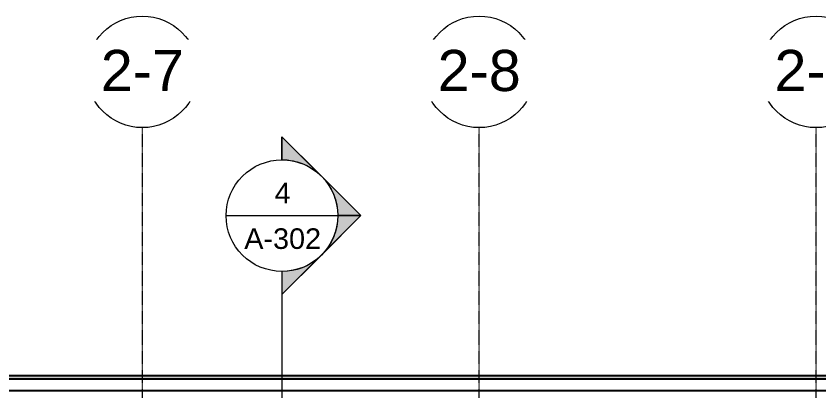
# Model space of a CAD drawing. Header units: inches. Extents: x -54880 to -186, y -132 to 853.
# Drawn here: x -12261 to -11571, y 347 to 670 of the extents above; entities that cross this region are included whole.
import ezdxf

# ---------------------------------------------------------------- set-up
doc = ezdxf.new("R2010")
doc.units = ezdxf.units.IN
doc.header["$MEASUREMENT"] = 0
doc.linetypes.add('Grid Line 1_2_', pattern=[0.875, 0.5, -0.125, 0.125, -0.125])
for name, color, linetype, lineweight in [('A-CLNG', 13, 'Continuous', 9), ('A-ROOF', 132, 'Continuous', 9), ('G-ANNO-SYMB', 111, 'Continuous', 9), ('S-GRID', 1, 'Continuous', 9), ('S-GRID-IDEN', 1, 'Continuous', 9)]:
    doc.layers.add(name, color=color, linetype=linetype, lineweight=lineweight)
doc.styles.add('Arial', font='arial.ttf', dxfattribs={"height": 35.407186})
doc.styles.add('Arial_1', font='arial.ttf', dxfattribs={"height": 17.703593})

# ---------------------------------------------------------------- blocks, each defined once
blk = doc.blocks.new('Grid - Grid Head - Circle-14747-Section 6')
at = {"layer": 'S-GRID-IDEN'}
blk.add_circle((-23085.89, 621.76), 48, dxfattribs=at)
blk = doc.blocks.new('Section - Section Head - Filled-1526-Section 6')
at = {"layer": 'G-ANNO-SYMB'}
h = blk.add_hatch(color=256, dxfattribs=at)
edge = h.paths.add_edge_path(flags=0)
edge.add_arc((-25498.9, 528), 48.06, 90, 132.0784, ccw=False)
edge.add_line((-25498.9, 576.06), (-25498.9, 595.88))
edge.add_line((-25498.9, 595.88), (-25531.11, 563.67))
h = blk.add_hatch(color=256, dxfattribs=at)
edge = h.paths.add_edge_path(flags=0)
edge.add_line((-25532.84, 561.94), (-25566.78, 528))
edge.add_line((-25566.78, 528), (-25546.9, 528))
edge.add_arc((-25498.9, 528), 48, 135, 180, ccw=False)
h = blk.add_hatch(color=256, dxfattribs=at)
edge = h.paths.add_edge_path(flags=0)
edge.add_arc((-25498.9, 528), 48, 180, 225, ccw=False)
edge.add_line((-25546.9, 528), (-25566.78, 528))
edge.add_line((-25566.78, 528), (-25532.84, 494.06))
h = blk.add_hatch(color=256, dxfattribs=at)
edge = h.paths.add_edge_path(flags=0)
edge.add_line((-25531.11, 492.33), (-25498.9, 460.12))
edge.add_line((-25498.9, 460.12), (-25498.9, 479.94))
edge.add_arc((-25498.9, 528), 48.06, 227.9216, 270, ccw=False)
for p, q in [((-25566.78, 528), (-25498.9, 595.88)), ((-25531.11, 563.67), (-25498.9, 595.88)), ((-25498.9, 576), (-25498.9, 595.88)), ((-25498.9, 595.88), (-25498.9, 576.06)), ((-25566.78, 528), (-25532.84, 561.94)), ((-25566.78, 528), (-25498.9, 460.12)), ((-25546.9, 528), (-25566.78, 528)), ((-25532.84, 494.06), (-25566.78, 528)), ((-25566.78, 528), (-25546.9, 528)), ((-25498.9, 460.12), (-25531.11, 492.33)), ((-25498.9, 480), (-25498.9, 460.12)), ((-25498.9, 479.94), (-25498.9, 460.12))]:
    blk.add_line(p, q, dxfattribs=at)
for radius, start, end in [(48, 90, 270), (48.06, 90, 132.0784), (48, 270, 90), (48, 135, 180), (48, 180, 225), (48.06, 227.9216, 270)]:
    blk.add_arc((-25498.9, 528), radius, start, end, dxfattribs=at)

msp = doc.modelspace()

# ---------------------------------------------------------------- hatches: boundary and pattern name
at = {"layer": 'A-ROOF'}
msp.add_hatch(color=256, dxfattribs=at).paths.add_polyline_path([(-13900.75761, 357.27623), (-10398.25761, 357.27623), (-10398.25761, 360.15372), (-13906.98808, 360.15372), (-13906.98808, 357.27623), (-13901.75761, 357.27623)], flags=0)

# ---------------------------------------------------------------- linework, layer by layer
at = {"layer": 'A-CLNG', "lineweight": 25}
for p, q in [((-10410.89238, 357.27623), (-13892.00761, 357.27623)), ((-13892.00761, 347.51777), (-10410.89238, 347.51777))]:
    msp.add_line(p, q, dxfattribs=at)
at = {"layer": 'A-ROOF', "lineweight": 25}
msp.add_line((-10398.25761, 360.15372), (-13906.98808, 360.15372), dxfattribs=at)
at = {"layer": 'G-ANNO-SYMB'}
for p, q in [((-12080.79134, 498.08213), (-11984.79134, 498.08213)), ((-12032.79134, 450.08213), (-12032.79134, -56.62166))]:
    msp.add_line(p, q, dxfattribs=at)
at = {"layer": 'S-GRID', "linetype": 'Grid Line 1_2_'}
for p, q in [((-12152.75761, -132), (-12152.75761, 573.76478)), ((-12152.75761, -132), (-12152.75761, 573.76478)), ((-11863.25761, -132), (-11863.25761, 573.76478)), ((-11863.25761, -132), (-11863.25761, 573.76478)), ((-11573.75761, -132), (-11573.75761, 573.76478)), ((-11573.75761, -132), (-11573.75761, 573.76478))]:
    msp.add_line(p, q, dxfattribs=at)

# ---------------------------------------------------------------- block references
at = {"layer": 'G-ANNO-SYMB', "extrusion": (0, 0, -1)}
msp.add_blockref('Section - Section Head - Filled-1526-Section 6', (37531.69101, -29.91787), dxfattribs=at)
at = {"layer": 'S-GRID-IDEN'}
for p in [(10933.13261, 0), (11222.63261, 0), (11512.13261, 0)]:
    msp.add_blockref('Grid - Grid Head - Circle-14747-Section 6', p, dxfattribs=at)

# ---------------------------------------------------------------- texts
at = {"layer": 'G-ANNO-SYMB', "attachment_point": 2, "line_spacing_factor": 0.938532, "style": 'Arial_1'}
for s, insert, char_height, width in [('4', (-12032.1766, 526.42038), 17.70359, 16.416), ('A-302', (-12032.1766, 487.14789), 17.703593, 78.624)]:
    msp.add_mtext(s, dxfattribs=dict(at, insert=insert, char_height=char_height, width=width))

# ---------------------------------------------------------------- next in the draw order: texts
at = {"layer": 'S-GRID-IDEN', "char_height": 35.407186, "width": 85.104, "attachment_point": 2, "line_spacing_factor": 0.938532, "style": 'Arial', "bg_fill": 3, "box_fill_scale": 1.25, "bg_fill_color": 0, "bg_fill_transparency": 0}
for s, insert in [('1-7', (-12152.76684, 640.63852)), ('1-8', (-11863.26684, 640.63852)), ('1-9', (-11573.76684, 640.63852))]:
    msp.add_mtext(s, dxfattribs=dict(at, insert=insert))

# ---------------------------------------------------------------- next in the draw order: block references
at = {"layer": 'S-GRID-IDEN'}
for p in [(10933.13261, 0), (11222.63261, 0), (11512.13261, 0)]:
    msp.add_blockref('Grid - Grid Head - Circle-14747-Section 6', p, dxfattribs=at)

# ---------------------------------------------------------------- next in the draw order: texts
at = {"layer": 'S-GRID-IDEN', "char_height": 35.407186, "width": 85.104, "attachment_point": 2, "line_spacing_factor": 0.938532, "style": 'Arial', "bg_fill": 3, "box_fill_scale": 1.25, "bg_fill_color": 0, "bg_fill_transparency": 0}
for s, insert in [('2-7', (-12152.76684, 640.63852)), ('2-8', (-11863.26684, 640.63852)), ('2-9', (-11573.76684, 640.63852))]:
    msp.add_mtext(s, dxfattribs=dict(at, insert=insert))

doc.saveas('drawing.dxf')
